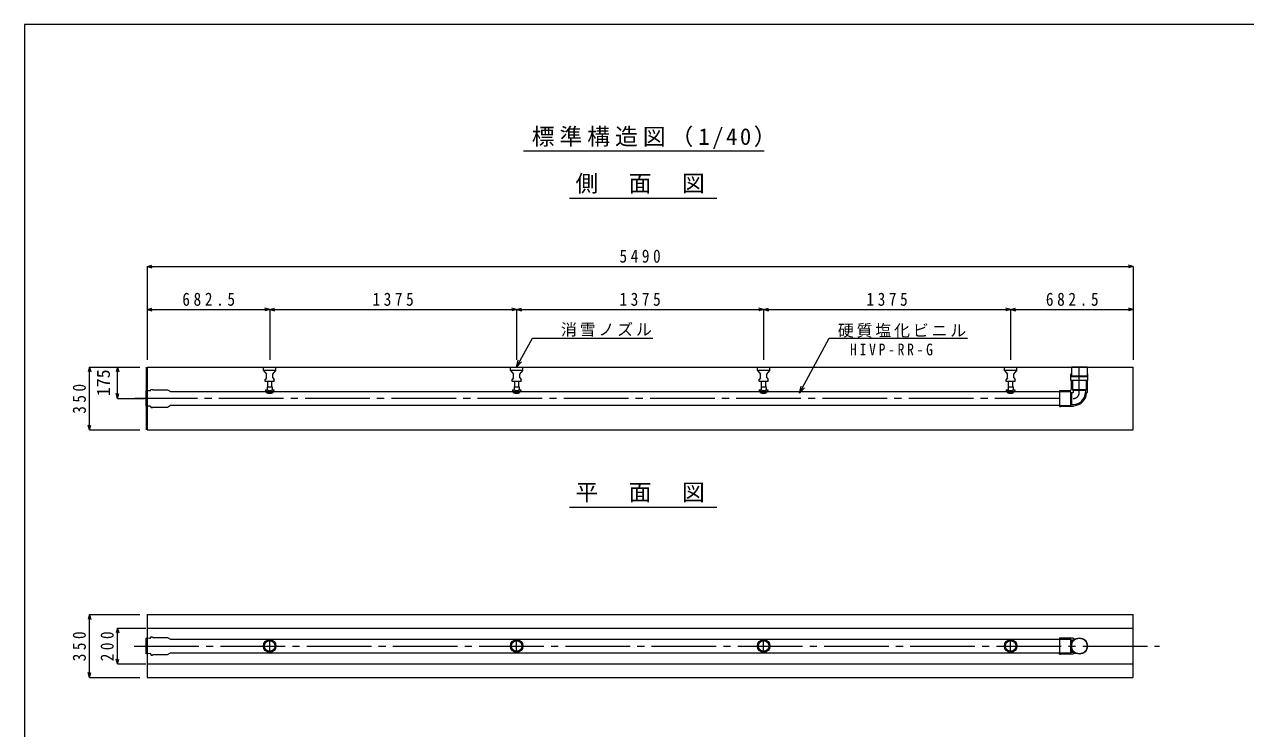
# Model space of a CAD drawing. Units: millimetres on the paper, enlarged 15 times, with parts at other scales. Extents: x -2100 to 2100, y -1470 to 1470.
# Drawn here: x -2100 to 449, y 0 to 1470 of the extents above; entities that cross this region are included whole.
import ezdxf
from ezdxf.enums import TextEntityAlignment as Align

# ---------------------------------------------------------------- set-up
doc = ezdxf.new("R2010")
doc.units = ezdxf.units.MM
doc.header["$LTSCALE"] = 15
doc.linetypes.add('CHAIN1', pattern=[8, 5, -1, 1, -1])
doc.linetypes.add('CHAIN2', pattern=[12, 9, -1, 1, -1])
for name, color, linetype, lineweight in [('0-0_図面枠', 7, 'Continuous', 18), ('1-0', 3, 'Continuous', 18), ('1-1_製品図', 3, 'Continuous', 18), ('1-2_パイプ', 4, 'Continuous', 18), ('1-4_ノズル', 7, 'Continuous', 18), ('1-6_寸法', 4, 'Continuous', 18), ('1-A', 7, 'Continuous', 18), ('1-D', 7, 'Continuous', 18)]:
    doc.layers.add(name, color=color, linetype=linetype, lineweight=lineweight)
doc.styles.add('ＭＳ ゴシック', font='')
doc.styles.get('ＭＳ ゴシック').set_extended_font_data('MS Gothic')

msp = doc.modelspace()

# ---------------------------------------------------------------- linework, layer by layer
at = {"layer": '0-0_図面枠', "color": 5}
msp.add_lwpolyline([(2100, 1470), (-2100, 1470), (-2100, -1470), (2100, -1470)], close=True, dxfattribs=at)
at = {"layer": '1-0'}
for p, q in [((-1058.13, 1206.28), (-555.9, 1206.28)), ((-961.77, 1107), (-654.49, 1107)), ((-961.77, 1107), (-654.49, 1107)), ((-961.77, 462.35), (-654.49, 462.35))]:
    msp.add_line(p, q, dxfattribs=at)
at = {"layer": '1-1_製品図'}
for p, q in [((-1843.95, 754.72), (-1843.95, 623.47)), ((-1843.95, 754.72), (214.8, 754.72)), ((-1843.95, 238.01), (214.8, 238.01)), ((-1843.95, 238.01), (-1843.95, 106.76)), ((-1843.95, 209.88), (214.8, 209.88)), ((-1843.95, 134.88), (214.8, 134.88))]:
    msp.add_line(p, q, dxfattribs=at)
at = {"layer": '1-1_製品図', "color": 7, "linetype": 'CHAIN2'}
for p, q in [((61.05, 689.09), (-1869.8, 689.09)), ((-1870.63, 172.38), (269.72, 172.38))]:
    msp.add_line(p, q, dxfattribs=at)
at = {"layer": '1-1_製品図'}
for points in [[(-1843.95, 623.47), (214.8, 623.47), (214.8, 754.72)], [(-1843.95, 106.76), (214.8, 106.76), (214.8, 238.01)]]:
    msp.add_lwpolyline(points, dxfattribs=at)
at = {"layer": '1-2_パイプ'}
for p, q in [((-1837.65, 704.93), (-1845.82, 705.22)), ((-1845.82, 672.97), (-1845.82, 705.22)), ((-1837.65, 704.93), (-1835.11, 707.96)), ((-1835.11, 707.96), (-1832.87, 707.96)), ((-1832.87, 707.96), (-1831.9, 707)), ((-1831.9, 707), (-1801.57, 707)), ((-1801.57, 707), (-1795.24, 703.34)), ((-1795.21, 703.34), (61.05, 703.34)), ((-1837.65, 673.25), (-1845.82, 672.97)), ((-1795.21, 674.84), (61.05, 674.84)), ((-1837.65, 188.22), (-1845.82, 188.51)), ((-1845.82, 156.26), (-1845.82, 188.51)), ((-1837.65, 188.22), (-1835.11, 191.25)), ((-1835.11, 191.25), (-1832.87, 191.25)), ((-1832.87, 191.25), (-1831.9, 190.29)), ((-1795.21, 186.63), (61.05, 186.63)), ((-1837.65, 156.54), (-1845.82, 156.26)), ((-1795.21, 158.13), (61.05, 158.13))]:
    msp.add_line(p, q, dxfattribs=at)
for points in [[(-1837.65, 673.25), (-1835.11, 670.23), (-1832.87, 670.23), (-1831.9, 671.19), (-1801.57, 671.19), (-1795.24, 674.84)], [(-1831.9, 190.29), (-1801.57, 190.29), (-1795.24, 186.63)], [(-1837.65, 156.54), (-1835.11, 153.52), (-1832.87, 153.52), (-1831.9, 154.48), (-1801.57, 154.48), (-1795.24, 158.13)]]:
    msp.add_lwpolyline(points, dxfattribs=at)
at = {"layer": '1-4_ノズル'}
for p, q in [((-1601.14, 747.22), (-1594.57, 739.72)), ((-1594.57, 732.22), (-1594.57, 739.72)), ((-1581.45, 739.72), (-1574.89, 747.22)), ((-1581.45, 732.22), (-1581.45, 739.72)), ((-1574.89, 747.22), (-1574.89, 754.72)), ((-1085.51, 747.22), (-1078.95, 739.72)), ((-1078.95, 732.22), (-1078.95, 739.72)), ((-1065.82, 739.72), (-1059.26, 747.22)), ((-1065.82, 732.22), (-1065.82, 739.72)), ((-1059.26, 747.22), (-1059.26, 754.72)), ((-569.89, 747.22), (-563.32, 739.72)), ((-563.32, 732.22), (-563.32, 739.72)), ((-550.2, 739.72), (-543.64, 747.22)), ((-550.2, 732.22), (-550.2, 739.72)), ((-543.64, 747.22), (-543.64, 754.72)), ((-54.26, 747.22), (-47.7, 739.72)), ((-47.7, 732.22), (-47.7, 739.72)), ((-34.57, 739.72), (-28.01, 747.22)), ((-34.57, 732.22), (-34.57, 739.72)), ((-28.01, 747.22), (-28.01, 754.72)), ((-1594.57, 732.22), (-1597.39, 728.47)), ((-1592.14, 713.28), (-1592.14, 724.72)), ((-1583.89, 724.72), (-1583.89, 713.28)), ((-1581.45, 732.22), (-1578.64, 728.47)), ((-1578.64, 724.72), (-1578.64, 728.47)), ((-1078.95, 732.22), (-1081.76, 728.47)), ((-1076.51, 713.28), (-1076.51, 724.72)), ((-1068.26, 724.72), (-1068.26, 713.28)), ((-1065.82, 732.22), (-1063.01, 728.47)), ((-1063.01, 724.72), (-1063.01, 728.47)), ((-563.32, 732.22), (-566.14, 728.47)), ((-560.89, 713.28), (-560.89, 724.72)), ((-552.64, 724.72), (-552.64, 713.28)), ((-550.2, 732.22), (-547.39, 728.47)), ((-547.39, 724.72), (-547.39, 728.47)), ((-47.7, 732.22), (-50.51, 728.47)), ((-45.26, 713.28), (-45.26, 724.72)), ((-37.01, 724.72), (-37.01, 713.28)), ((-34.57, 732.22), (-31.76, 728.47)), ((-31.76, 724.72), (-31.76, 728.47)), ((-1597.01, 706.91), (-1597.01, 705.78)), ((-1597.01, 706.91), (-1593.26, 706.91)), ((-1593.26, 713.28), (-1582.76, 713.28)), ((-1593.26, 713.28), (-1593.26, 706.91)), ((-1591.76, 700.16), (-1584.26, 700.16)), ((-1582.76, 713.28), (-1582.76, 706.91)), ((-1582.76, 706.91), (-1579.01, 706.91)), ((-1579.01, 706.91), (-1579.01, 705.78)), ((-1081.39, 706.91), (-1081.39, 705.78)), ((-1081.39, 706.91), (-1077.64, 706.91)), ((-1077.64, 713.28), (-1077.64, 706.91)), ((-1076.14, 700.16), (-1068.64, 700.16)), ((-1067.14, 706.91), (-1063.39, 706.91)), ((-1063.39, 706.91), (-1063.39, 705.78)), ((-565.76, 706.91), (-565.76, 705.78)), ((-565.76, 706.91), (-562.01, 706.91)), ((-562.01, 713.28), (-562.01, 706.91)), ((-560.51, 700.16), (-553.01, 700.16)), ((-551.51, 706.91), (-547.76, 706.91)), ((-547.76, 706.91), (-547.76, 705.78)), ((-50.14, 706.91), (-50.14, 705.78)), ((-50.14, 706.91), (-46.39, 706.91)), ((-46.39, 713.28), (-46.39, 706.91)), ((-44.89, 700.16), (-37.39, 700.16)), ((-35.89, 706.91), (-32.14, 706.91)), ((-32.14, 706.91), (-32.14, 705.78))]:
    msp.add_line(p, q, dxfattribs=at)
at = {"layer": '1-4_ノズル', "color": 4, "linetype": 'CHAIN1'}
for p, q in [((-1588.01, 157.38), (-1588.01, 187.38)), ((-1072.39, 157.38), (-1072.39, 187.38)), ((-556.76, 157.38), (-556.76, 187.38)), ((-41.14, 157.38), (-41.14, 187.38)), ((-1603.01, 172.38), (-1573.01, 172.38)), ((-1087.39, 172.38), (-1057.39, 172.38)), ((-571.76, 172.38), (-541.76, 172.38)), ((-56.14, 172.38), (-26.14, 172.38))]:
    msp.add_line(p, q, dxfattribs=at)
at = {"layer": '1-4_ノズル'}
for points in [[(-1574.89, 747.22), (-1601.14, 747.22), (-1601.14, 754.72)], [(-1059.26, 747.22), (-1085.51, 747.22), (-1085.51, 754.72)], [(-543.64, 747.22), (-569.89, 747.22), (-569.89, 754.72)], [(-28.01, 747.22), (-54.26, 747.22), (-54.26, 754.72)], [(-1578.64, 724.72), (-1597.39, 724.72), (-1597.39, 728.47)], [(-1063.01, 724.72), (-1081.76, 724.72), (-1081.76, 728.47)], [(-547.39, 724.72), (-566.14, 724.72), (-566.14, 728.47)], [(-31.76, 724.72), (-50.51, 724.72), (-50.51, 728.47)], [(-1077.64, 713.28), (-1067.14, 713.28), (-1067.14, 706.91)], [(-562.01, 713.28), (-551.51, 713.28), (-551.51, 706.91)], [(-46.39, 713.28), (-35.89, 713.28), (-35.89, 706.91)]]:
    msp.add_lwpolyline(points, dxfattribs=at)
for centre, radius in [((-1588.01, 172.38), 13.12), ((-1588.01, 172.38), 11.06), ((-1072.39, 172.38), 13.12), ((-1072.39, 172.38), 11.06), ((-556.76, 172.38), 13.12), ((-556.76, 172.38), 11.06), ((-41.14, 172.38), 13.12), ((-41.14, 172.38), 11.06)]:
    msp.add_circle(centre, radius, dxfattribs=at)
for centre, radius, start, end in [((-1588.01, 711.54), 10.12, 207.26604, 332.73396), ((-1588.01, 708.92), 9.53, 199.21912, 246.83101), ((-1588.01, 715.56), 10.12, 238.76707, 301.23293), ((-1588.01, 708.92), 9.53, 293.16899, 340.78088), ((-1072.39, 711.54), 10.12, 207.26604, 332.73396), ((-1072.39, 708.92), 9.53, 199.21912, 246.83101), ((-1072.39, 715.56), 10.12, 238.76707, 301.23293), ((-1072.39, 708.92), 9.53, 293.16899, 340.78088), ((-556.76, 711.54), 10.12, 207.26604, 332.73396), ((-556.76, 708.92), 9.53, 199.21912, 246.83101), ((-556.76, 715.56), 10.12, 238.76707, 301.23293), ((-556.76, 708.92), 9.53, 293.16899, 340.78088), ((-41.14, 711.54), 10.12, 207.26604, 332.73396), ((-41.14, 708.92), 9.53, 199.21912, 246.83101), ((-41.14, 715.56), 10.12, 238.76707, 301.23293), ((-41.14, 708.92), 9.53, 293.16899, 340.78088)]:
    msp.add_arc(centre, radius, start, end, dxfattribs=at)
at = {"layer": '1-6_寸法'}
for p, q in [((-1843.95, 964.72), (-1833.81, 967.44)), ((-1843.95, 964.72), (214.8, 964.72)), ((-1843.95, 964.72), (-1833.81, 962)), ((-1843.95, 964.72), (-1843.95, 874.72)), ((214.8, 964.72), (204.66, 967.44)), ((214.8, 964.72), (204.66, 962)), ((214.8, 964.72), (214.8, 874.72)), ((-1843.95, 874.72), (-1833.81, 877.44)), ((-1843.95, 874.72), (-1588.01, 874.72)), ((-1843.95, 874.72), (-1833.81, 872)), ((-1843.95, 874.72), (-1843.95, 769.72)), ((-1588.01, 874.72), (-1598.15, 877.44)), ((-1588.01, 874.72), (-1598.15, 872)), ((-1588.01, 874.72), (-1577.87, 877.44)), ((-1588.01, 874.72), (-1588.01, 769.72)), ((-1588.01, 874.72), (-1072.39, 874.72)), ((-1588.01, 874.72), (-1577.87, 872)), ((-1072.39, 874.72), (-1082.53, 877.44)), ((-1072.39, 874.72), (-1082.53, 872)), ((-1072.39, 874.72), (-1062.24, 877.44)), ((-1072.39, 874.72), (-1072.39, 769.72)), ((-1072.39, 874.72), (-556.76, 874.72)), ((-1072.39, 874.72), (-1062.24, 872)), ((-556.76, 874.72), (-566.9, 877.44)), ((-556.76, 874.72), (-566.9, 872)), ((-556.76, 874.72), (-546.62, 877.44)), ((-556.76, 874.72), (-556.76, 769.72)), ((-556.76, 874.72), (-41.14, 874.72)), ((-556.76, 874.72), (-546.62, 872)), ((-41.14, 874.72), (-51.28, 877.44)), ((-41.14, 874.72), (-51.28, 872)), ((-41.14, 874.72), (-30.99, 877.44)), ((-41.14, 874.72), (-41.14, 769.72)), ((-41.14, 874.72), (214.8, 874.72)), ((-41.14, 874.72), (-30.99, 872)), ((214.8, 874.72), (204.66, 877.44)), ((214.8, 874.72), (204.66, 872)), ((214.8, 874.72), (214.8, 769.72)), ((-1963.95, 754.72), (-1966.67, 744.58)), ((-1963.95, 623.47), (-1963.95, 754.72)), ((-1963.95, 754.72), (-1961.23, 744.58)), ((-1963.95, 754.72), (-1858.95, 754.72)), ((-1905.84, 754.72), (-1908.56, 744.58)), ((-1905.84, 689.09), (-1905.84, 754.72)), ((-1905.84, 754.72), (-1903.13, 744.58)), ((-1905.84, 689.09), (-1908.56, 699.23)), ((-1905.84, 689.09), (-1903.13, 699.23)), ((-1905.84, 689.09), (-1849.5, 689.09)), ((-1963.95, 623.47), (-1966.67, 633.61)), ((-1963.95, 623.47), (-1961.23, 633.61)), ((-1963.95, 623.47), (-1858.95, 623.47)), ((-1963.95, 238.01), (-1966.67, 227.87)), ((-1963.95, 106.76), (-1963.95, 238.01)), ((-1963.95, 238.01), (-1961.23, 227.87)), ((-1963.95, 238.01), (-1858.95, 238.01)), ((-1905.84, 209.88), (-1908.56, 199.74)), ((-1905.84, 134.88), (-1905.84, 209.88)), ((-1905.84, 209.88), (-1903.13, 199.74)), ((-1905.84, 209.88), (-1846.27, 209.88)), ((-1905.84, 134.88), (-1908.56, 145.03)), ((-1905.84, 134.88), (-1903.13, 145.03)), ((-1905.84, 134.88), (-1846.27, 134.88)), ((-1963.95, 106.76), (-1966.67, 116.9)), ((-1963.95, 106.76), (-1961.23, 116.9)), ((-1963.95, 106.76), (-1858.95, 106.76))]:
    msp.add_line(p, q, dxfattribs=at)
at = {"layer": '1-A'}
for p, q in [((-1072.39, 754.72), (-1039.63, 815.01)), ((-1039.63, 815.01), (-787.97, 815.01)), ((-481.92, 700.34), (-419.62, 815.01)), ((-419.62, 815.01), (-131, 815.01)), ((-1072.39, 754.72), (-1068.88, 769.3)), ((-1072.39, 754.72), (-1062.06, 765.6)), ((-481.92, 700.34), (-478.42, 714.93)), ((-481.92, 700.34), (-471.59, 711.22))]:
    msp.add_line(p, q, dxfattribs=at)
at = {"layer": '1-D'}
for p, q in [((-1845.82, 754.72), (-1845.82, 623.47)), ((85.99, 709.16), (85.99, 726.59)), ((118.61, 726.59), (118.61, 701.84)), ((61.24, 705.97), (61.05, 705.78)), ((61.05, 705.78), (61.05, 672.41)), ((82.24, 705.41), (61.05, 705.41)), ((61.24, 705.97), (62.74, 705.97)), ((62.93, 705.78), (62.74, 705.97)), ((62.93, 705.78), (62.93, 705.41)), ((118.61, 701.84), (117.31, 700.54)), ((61.05, 672.78), (89.55, 672.78)), ((61.24, 672.22), (61.05, 672.41)), ((61.24, 672.22), (62.74, 672.22)), ((62.93, 672.41), (62.74, 672.22)), ((62.93, 672.78), (62.93, 672.41)), ((89.55, 672.78), (90.86, 674.09)), ((61.24, 189.26), (61.05, 189.07)), ((61.05, 189.07), (61.05, 155.7)), ((89.55, 188.7), (61.05, 188.7)), ((61.24, 189.26), (62.74, 189.26)), ((62.93, 189.07), (62.74, 189.26)), ((62.93, 189.07), (62.93, 188.7)), ((61.24, 155.51), (61.05, 155.7)), ((61.24, 155.51), (62.74, 155.51)), ((62.93, 155.7), (62.74, 155.51)), ((62.93, 156.07), (62.93, 155.7))]:
    msp.add_line(p, q, dxfattribs=at)
at = {"layer": '1-D', "color": 3}
for p, q in [((86.18, 741.59), (84.86, 740.03)), ((84.86, 726.59), (84.86, 740.03)), ((118.43, 741.59), (119.74, 740.03)), ((119.74, 726.59), (119.74, 740.03)), ((119.74, 734.03), (84.86, 734.03)), ((119.74, 726.59), (84.86, 726.59)), ((118.43, 735.59), (86.18, 735.59))]:
    msp.add_line(p, q, dxfattribs=at)
at = {"layer": '1-D', "color": 4}
for p, q in [((102.3, 701.84), (102.3, 754.72)), ((87.98, 726.59), (88.18, 707.47)), ((116.63, 726.59), (116.43, 707.47)), ((83.93, 703.22), (83.93, 674.97)), ((85.8, 701.66), (85.8, 676.53)), ((88.18, 707.47), (89.74, 705.59)), ((116.43, 707.47), (88.18, 707.47)), ((89.74, 705.59), (89.74, 701.66)), ((114.86, 705.59), (89.74, 705.59)), ((61.05, 674.73), (83.93, 674.97)), ((83.93, 186.51), (83.93, 158.26)), ((85.8, 184.95), (90.91, 184.95)), ((61.05, 158.02), (83.93, 158.26)), ((83.93, 158.26), (85.8, 159.82))]:
    msp.add_line(p, q, dxfattribs=at)
at = {"layer": '1-D', "color": 3}
for points in [[(118.43, 754.72), (86.18, 754.72), (86.18, 735.59), (84.86, 734.03)], [(118.43, 754.72), (118.43, 735.59), (119.74, 734.03)]]:
    msp.add_lwpolyline(points, dxfattribs=at)
at = {"layer": '1-D', "color": 4}
for points in [[(61.05, 703.46), (83.93, 703.22), (85.8, 701.66), (89.74, 701.66)], [(116.43, 707.47), (114.86, 705.59), (114.86, 701.84)], [(83.93, 674.97), (85.8, 676.53), (89.55, 676.53)], [(61.05, 186.75), (83.93, 186.51), (85.8, 184.95)], [(85.8, 184.95), (85.8, 159.82), (90.91, 159.82)]]:
    msp.add_lwpolyline(points, dxfattribs=at)
at = {"layer": '1-D'}
for points in [[(89.55, 188.7), (90.86, 187.39), (94.4, 187.39)], [(61.05, 156.07), (89.55, 156.07), (90.86, 157.38), (94.4, 157.38)]]:
    msp.add_lwpolyline(points, dxfattribs=at)
for radius in [16.96, 16.31]:
    msp.add_circle((102.3, 172.38), radius, dxfattribs=at)
for centre, radius, start, end in [((82.24, 709.16), 3.75, 270, 0), ((89.55, 701.84), 27.79, 272.69324, 357.30676)]:
    msp.add_arc(centre, radius, start, end, dxfattribs=at)
at = {"layer": '1-D', "color": 4, "linetype": 'CHAIN2'}
msp.add_arc((89.55, 701.84), 12.75, 270, 0, dxfattribs=at)
at = {"layer": '1-D', "color": 4}
msp.add_arc((89.55, 701.84), 25.31, 270, 0, dxfattribs=at)

# ---------------------------------------------------------------- texts
at = {"layer": '1-0', "color": 7, "char_height": 34.84, "attachment_point": 7, "style": 'ＭＳ ゴシック'}
for s, insert in [('\\T1.22;標準構造図（1/40）', (-1040.95, 1210.03)), ('\\T1.17;側\u3000面\u3000図', (-949.53, 1116.86)), ('\\T1.17;平\u3000面\u3000図', (-949.53, 472.2))]:
    msp.add_mtext(s, dxfattribs=dict(at, insert=insert))
at = {"layer": '1-6_寸法', "style": 'ＭＳ ゴシック'}
msp.add_text('175', height=27.49, rotation=90, dxfattribs=at).set_placement((-1913.34, 693.78), align=Align.BOTTOM_LEFT)
at = {"layer": '1-6_寸法', "char_height": 27.49, "attachment_point": 7, "style": 'ＭＳ ゴシック'}
for s, insert in [('\\T1.47;\\W0.85;5490', (-857.7, 972.22)), ('\\T1.48;\\W0.85;682.5', (-1770.35, 882.22)), ('\\T1.47;\\W0.85;1375', (-1373.32, 882.22)), ('\\T1.47;\\W0.85;1375', (-857.7, 882.22)), ('\\T1.47;\\W0.85;1375', (-342.07, 882.22)), ('\\T1.48;\\W0.85;682.5', (32.46, 882.22))]:
    msp.add_mtext(s, dxfattribs=dict(at, insert=insert))
at = {"layer": '1-6_寸法', "char_height": 27.49, "attachment_point": 7, "rotation": 90, "style": 'ＭＳ ゴシック'}
for s, insert in [('\\T1.46;\\W0.85;350', (-1971.45, 657.22)), ('\\T1.46;\\W0.85;350', (-1971.45, 140.51)), ('\\T1.46;\\W0.85;200', (-1913.34, 140.51))]:
    msp.add_mtext(s, dxfattribs=dict(at, insert=insert))
at = {"layer": '1-A', "char_height": 24.51, "attachment_point": 7, "style": 'ＭＳ ゴシック'}
for s, insert in [('\\T1.17;消雪ノズル', (-979.91, 818.04)), ('\\T1.17;硬質塩化ビニル', (-401.89, 816.07)), ('\\T1.4;\\W0.85;HIVP-RR-G', (-376.3, 778.74))]:
    msp.add_mtext(s, dxfattribs=dict(at, insert=insert))

doc.saveas('drawing.dxf')
